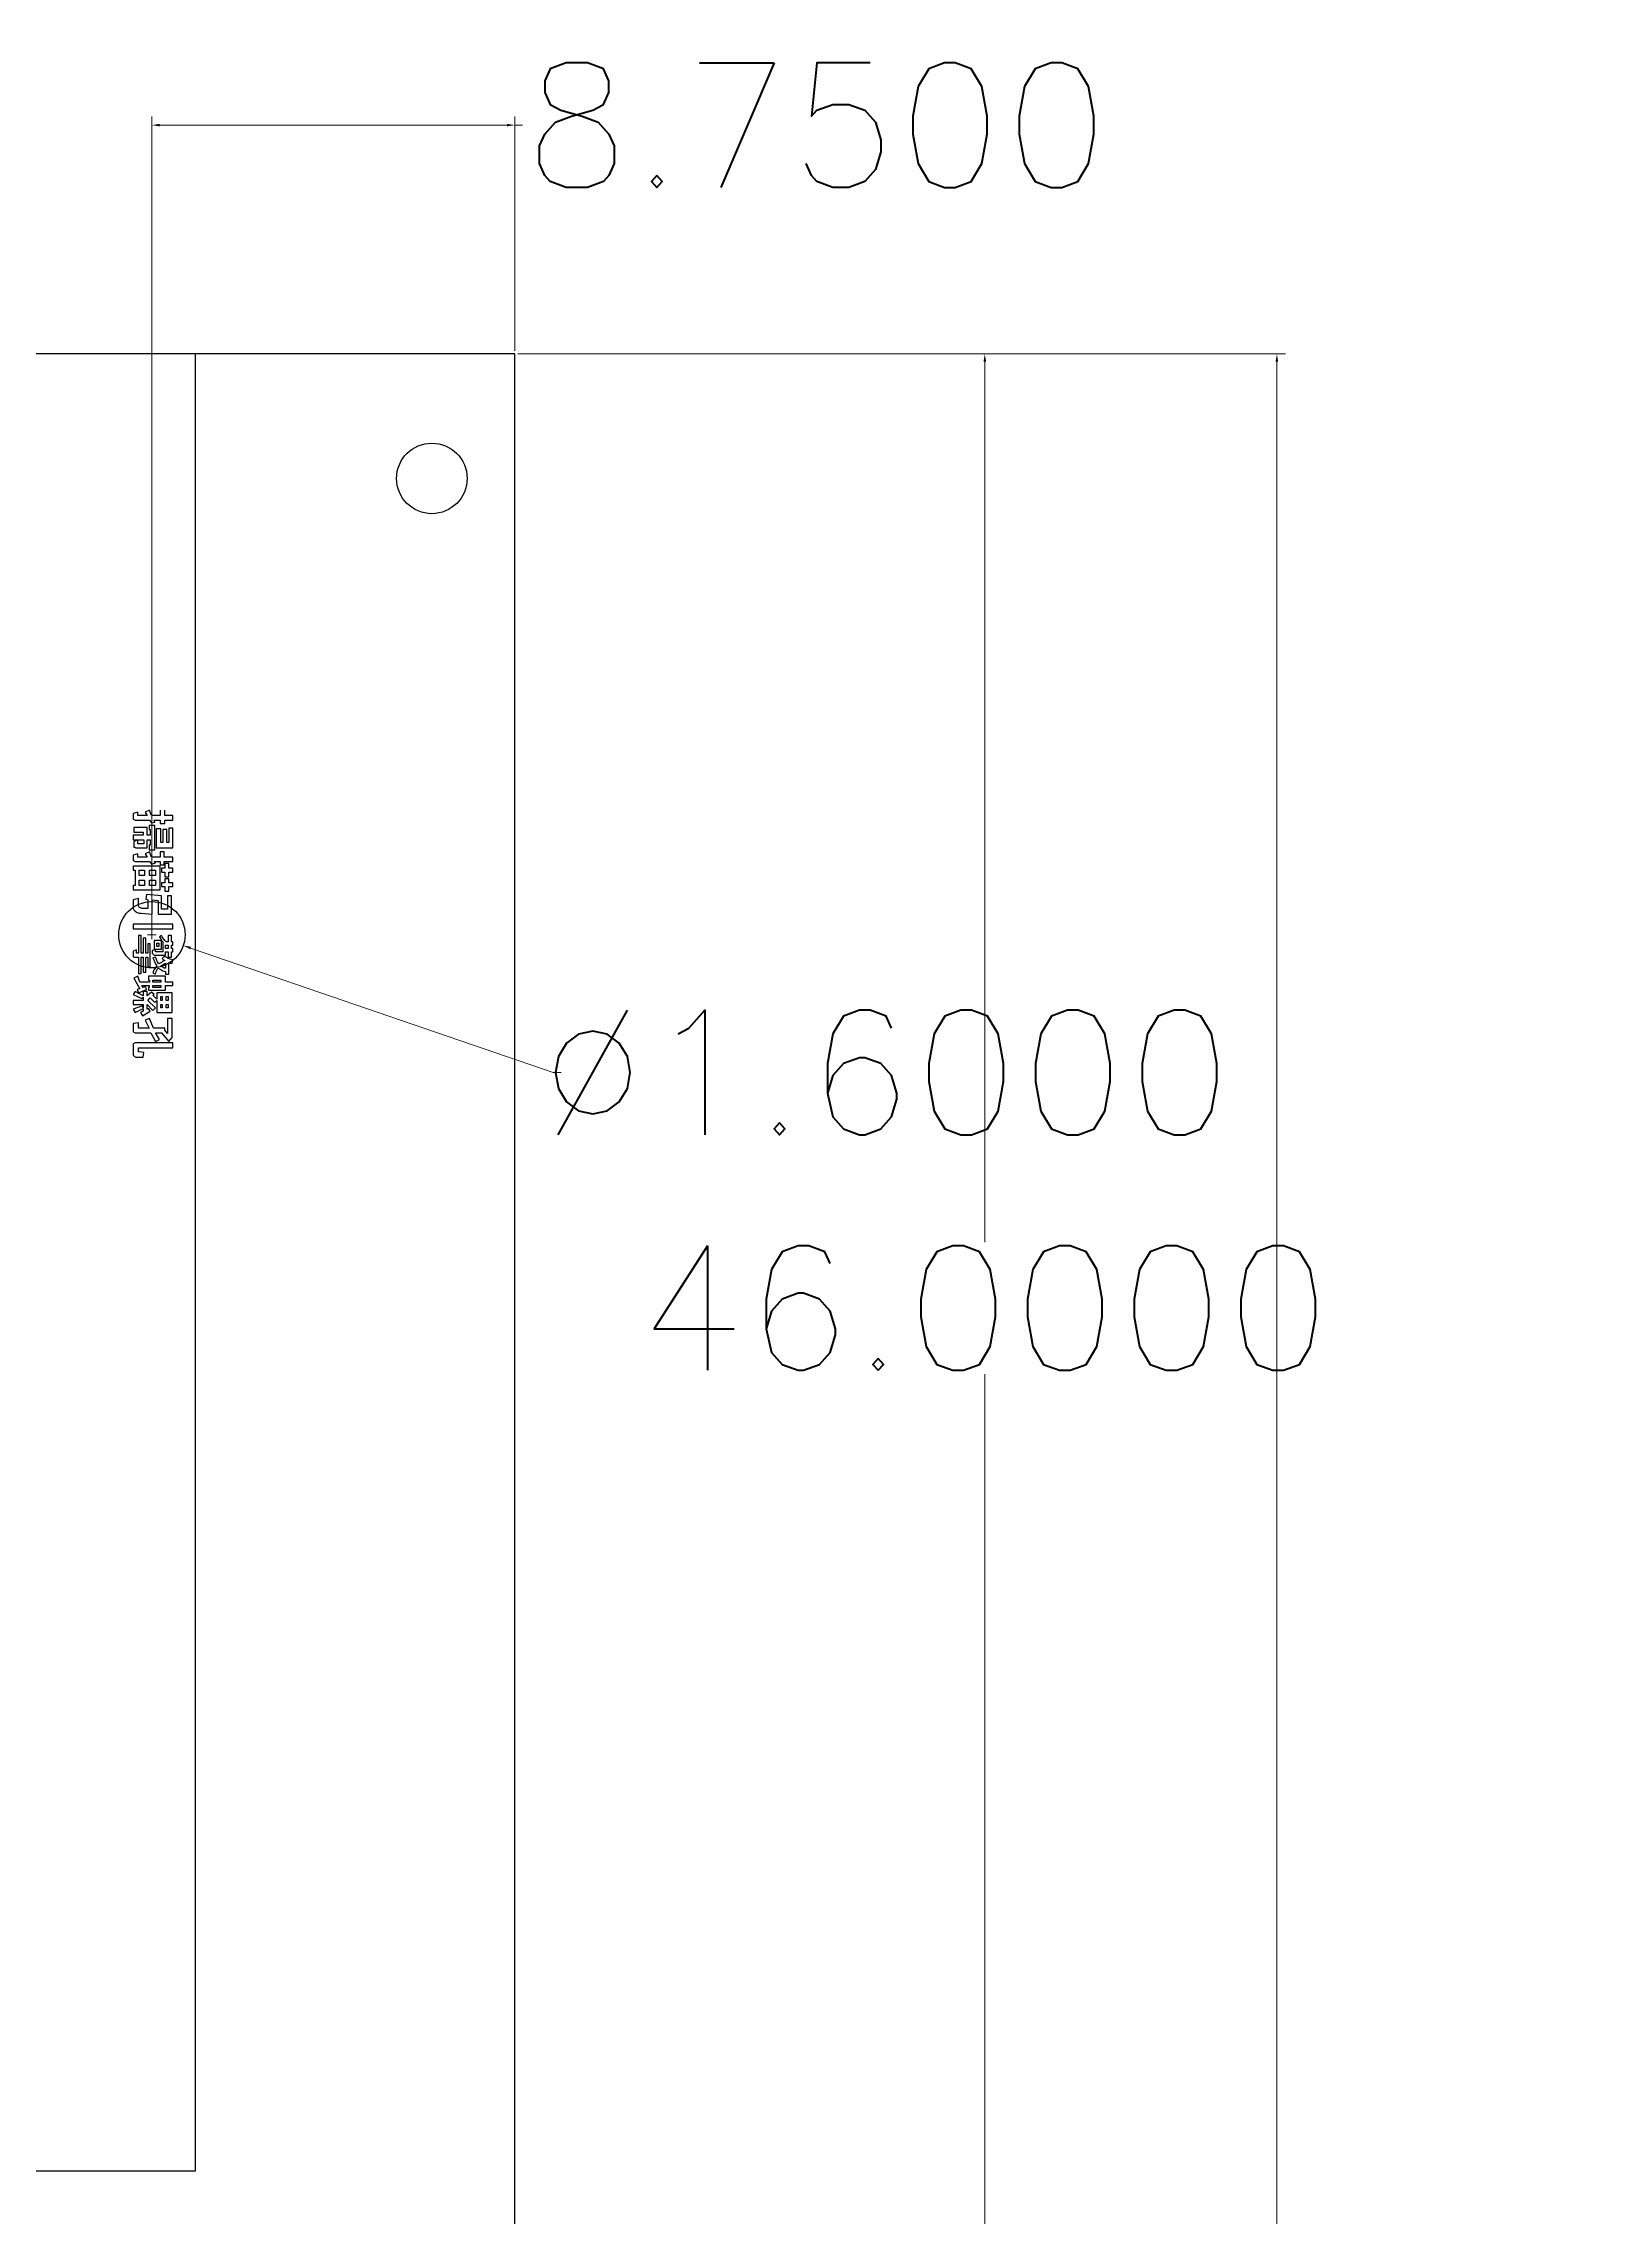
# Model space of a CAD drawing. Header units: inches. Extents: x 0 to 297, y 0 to 210.
# Drawn here: x 120.4 to 158.1, y 106.3 to 158.7 of the extents above; entities that cross this region are included whole.
import ezdxf

# ---------------------------------------------------------------- set-up
doc = ezdxf.new("R2010")
doc.units = ezdxf.units.IN
doc.header["$LTSCALE"] = 0.64311
doc.header["$MEASUREMENT"] = 0
doc.header["$PDMODE"] = 3
doc.header["$PDSIZE"] = 0.3125
doc.layers.get('0').update_dxf_attribs({"linetype": 'CONTINUOUS'})
doc.layers.get('Defpoints').update_dxf_attribs({"linetype": 'CONTINUOUS'})
doc.styles.get("Standard").update_dxf_attribs({"font": 'txt.shx', "height": 3})
doc.dimstyles.get("Standard").update_dxf_attribs({"dimtxt": 0.15625, "dimasz": 0.1875, "dimexe": 0.18, "dimexo": 0.0625, "dimgap": 0.09, "dimtad": 0, "dimtih": 1, "dimtoh": 1, "dimzin": 4, "dimdsep": 46, "dimtxsty": 'Standard', "dimcen": 0.09, "dimadec": 0, "dimazin": 0, "dimtp": 0.01, "dimtm": 0.01, "dimtfac": 1, "dimtofl": 0, "dimtmove": 0, "dimatfit": 3, "dimfxl": 1, "dimtolj": 1, "dimtzin": 4, "dimarcsym": 0})

# ---------------------------------------------------------------- blocks, each defined once
blk = doc.blocks.new('*D21')
at = {"color": 0, "lineweight": 0}
for p, q in [((131.824, 151.203), (143.292, 151.203)), ((143.081, 151.015), (143.081, 129.793)), ((143.081, 105.39), (143.081, 126.613)), ((130.824, 105.203), (143.292, 105.203))]:
    blk.add_line(p, q, dxfattribs=at)
for points in [[(143.05, 151.015), (143.113, 151.015), (143.081, 151.203)], [(143.05, 105.39), (143.113, 105.39), (143.081, 105.203)]]:
    blk.add_solid(points, dxfattribs=at)
at = {"layer": 'Defpoints', "color": 0, "lineweight": 0}
for p in [(131.751, 151.203), (130.751, 105.203), (143.081, 105.203)]:
    blk.add_point(p, dxfattribs=at)
at = {"color": 0, "lineweight": 0, "insert": (143.081, 128.203), "char_height": 3, "attachment_point": 5}
blk.add_mtext('\\A1;46.0000', dxfattribs=at)
blk = doc.blocks.new('*D24')
at = {"color": 0, "lineweight": 0}
for p, q in [((131.824, 151.203), (150.334, 151.203)), ((150.123, 151.015), (150.123, 89.848)), ((150.123, 70.64), (150.123, 86.668)), ((125.824, 70.453), (150.334, 70.453))]:
    blk.add_line(p, q, dxfattribs=at)
for points in [[(150.092, 151.015), (150.155, 151.015), (150.123, 151.203)], [(150.092, 70.64), (150.155, 70.64), (150.123, 70.453)]]:
    blk.add_solid(points, dxfattribs=at)
at = {"layer": 'Defpoints', "color": 0, "lineweight": 0}
for p in [(131.751, 151.203), (125.751, 70.453), (150.123, 70.453)]:
    blk.add_point(p, dxfattribs=at)
at = {"color": 0, "lineweight": 0, "insert": (150.123, 88.258), "char_height": 3, "attachment_point": 5}
blk.add_mtext('\\A1;80.7500', dxfattribs=at)
blk = doc.blocks.new('*D34')
at = {"color": 0, "lineweight": 0}
for p, q in [((123.001, 137.098), (123.001, 137.308)), ((122.895, 137.203), (123.106, 137.203)), ((132.678, 133.882), (123.935, 136.882)), ((132.865, 133.882), (132.678, 133.882))]:
    blk.add_line(p, q, dxfattribs=at)
blk.add_solid([(123.945, 136.912), (123.924, 136.853), (123.757, 136.943)], dxfattribs=at)
at = {"layer": 'Defpoints', "color": 0, "lineweight": 0}
for p in [(122.244, 137.463), (123.757, 136.943)]:
    blk.add_point(p, dxfattribs=at)
at = {"color": 0, "lineweight": 0, "insert": (140.705, 133.882), "char_height": 3, "attachment_point": 5}
blk.add_mtext('\\A1;∅1.6000', dxfattribs=at)
blk = doc.blocks.new('*D35')
at = {"color": 0, "lineweight": 0}
for p, q in [((123.001, 137.276), (123.001, 156.93)), ((123.188, 156.72), (131.563, 156.72)), ((131.751, 151.276), (131.751, 156.93)), ((131.751, 156.72), (131.938, 156.72))]:
    blk.add_line(p, q, dxfattribs=at)
for points in [[(123.188, 156.751), (123.188, 156.689), (123.001, 156.72)], [(131.563, 156.751), (131.563, 156.689), (131.751, 156.72)]]:
    blk.add_solid(points, dxfattribs=at)
at = {"layer": 'Defpoints', "color": 0, "lineweight": 0}
for p in [(131.751, 156.72), (131.751, 151.203), (123.001, 137.203)]:
    blk.add_point(p, dxfattribs=at)
at = {"color": 0, "lineweight": 0, "insert": (139.028, 156.72), "char_height": 3, "attachment_point": 5}
blk.add_mtext('\\A1;8.7500', dxfattribs=at)

msp = doc.modelspace()

# ---------------------------------------------------------------- linework, layer by layer
at = {"color": 7, "linetype": 'Continuous'}
for p, q in [((131.75052, 151.2029), (99.75052, 151.2029)), ((131.75052, 67.2029), (131.75052, 151.2029))]:
    msp.add_line(p, q, dxfattribs=at)
at = {"color": 40, "linetype": 'Continuous'}
for p, q in [((124.05052, 107.4029), (124.05052, 151.2029)), ((122.66163, 140.15528), (122.55052, 140.12353)), ((122.55052, 140.12353), (122.55052, 139.99655)), ((122.55052, 139.99655), (122.56639, 139.98068)), ((122.56639, 139.98068), (122.59814, 139.9648)), ((122.59814, 139.9648), (122.94735, 139.9648)), ((122.66163, 140.07592), (122.66163, 140.15528)), ((122.88385, 140.07592), (122.66163, 140.07592)), ((122.94735, 140.2029), (122.83623, 140.15528)), ((122.83623, 140.15528), (122.88385, 140.07592)), ((122.99496, 140.07592), (122.94735, 140.2029)), ((122.94735, 139.9648), (122.99496, 139.90131)), ((123.20131, 140.07592), (122.99496, 140.07592)), ((122.99496, 139.90131), (123.07433, 139.91719)), ((123.07433, 139.91719), (123.05846, 139.9648)), ((123.05846, 139.9648), (123.20131, 139.9648)), ((123.20131, 140.2029), (123.20131, 140.07592)), ((123.20131, 139.9648), (123.20131, 139.88544)), ((123.20131, 139.88544), (123.31243, 139.88544)), ((123.31243, 140.07592), (123.31243, 140.2029)), ((123.5029, 140.07592), (123.31243, 140.07592)), ((123.31243, 139.88544), (123.31243, 139.9648)), ((123.31243, 139.9648), (123.5029, 139.9648)), ((123.5029, 139.9648), (123.5029, 140.07592)), ((122.55052, 139.59973), (122.55052, 139.48861)), ((122.78862, 139.59973), (122.55052, 139.59973)), ((122.55052, 139.48861), (122.64576, 139.48861)), ((122.56639, 139.7902), (122.56639, 139.67909)), ((122.88385, 139.7902), (122.56639, 139.7902)), ((122.56639, 139.67909), (122.78862, 139.67909)), ((122.64576, 139.48861), (122.56639, 139.441)), ((122.56639, 139.441), (122.56639, 139.31401)), ((122.66163, 139.39338), (122.66163, 139.48861)), ((122.66163, 139.48861), (122.80449, 139.48861)), ((122.80449, 139.39338), (122.66163, 139.39338)), ((122.78862, 139.67909), (122.78862, 139.59973)), ((122.80449, 139.48861), (122.80449, 139.39338)), ((122.88385, 139.59973), (122.88385, 139.7902)), ((122.96322, 139.59973), (122.88385, 139.59973)), ((122.88385, 139.29814), (122.88385, 139.48861)), ((122.88385, 139.48861), (122.96322, 139.48861)), ((122.93147, 139.83782), (122.93147, 139.74258)), ((123.07433, 139.83782), (122.93147, 139.83782)), ((122.93147, 139.74258), (122.96322, 139.74258)), ((122.93147, 139.36163), (122.93147, 139.25052)), ((122.96322, 139.36163), (122.93147, 139.36163)), ((122.96322, 139.74258), (122.96322, 139.59973)), ((122.96322, 139.48861), (122.96322, 139.36163)), ((123.07433, 139.25052), (123.07433, 139.83782)), ((123.10608, 139.75846), (123.10608, 139.29814)), ((123.21719, 139.75846), (123.10608, 139.75846)), ((123.21719, 139.42512), (123.21719, 139.75846)), ((123.26481, 139.42512), (123.21719, 139.42512)), ((123.26481, 139.74258), (123.26481, 139.42512)), ((123.36004, 139.74258), (123.26481, 139.74258)), ((123.36004, 139.42512), (123.36004, 139.74258)), ((123.40766, 139.42512), (123.36004, 139.42512)), ((123.40766, 139.77433), (123.40766, 139.42512)), ((123.5029, 139.77433), (123.40766, 139.77433)), ((123.5029, 139.29814), (123.5029, 139.77433)), ((122.66163, 139.15528), (122.55052, 139.12353)), ((122.55052, 139.12353), (122.55052, 138.99655)), ((122.55052, 138.99655), (122.56639, 138.98068)), ((122.55052, 138.85369), (122.55052, 138.75846)), ((123.20131, 138.85369), (122.55052, 138.85369)), ((122.56639, 139.31401), (122.58227, 139.31401)), ((122.56639, 138.98068), (122.59814, 138.9648)), ((122.58227, 139.31401), (122.61401, 139.29814)), ((122.59814, 138.9648), (122.94735, 138.9648)), ((122.61401, 139.29814), (122.88385, 139.29814)), ((122.66163, 139.07592), (122.66163, 139.15528)), ((122.88385, 139.07592), (122.66163, 139.07592)), ((122.94735, 139.2029), (122.83623, 139.15528)), ((122.83623, 139.15528), (122.88385, 139.07592)), ((122.93147, 139.25052), (123.07433, 139.25052)), ((122.99496, 139.07592), (122.94735, 139.2029)), ((122.94735, 138.9648), (122.99496, 138.90131)), ((123.20131, 139.07592), (122.99496, 139.07592)), ((122.99496, 138.90131), (123.0902, 138.93306)), ((123.0902, 138.93306), (123.05846, 138.9648)), ((123.05846, 138.9648), (123.20131, 138.9648)), ((123.10608, 139.29814), (123.5029, 139.29814)), ((123.20131, 139.2029), (123.20131, 139.07592)), ((123.29655, 139.2029), (123.20131, 139.2029)), ((123.20131, 138.9648), (123.20131, 138.88544)), ((123.20131, 138.88544), (123.29655, 138.88544)), ((123.20131, 138.28227), (123.20131, 138.85369)), ((123.29655, 139.07592), (123.29655, 139.2029)), ((123.5029, 139.07592), (123.29655, 139.07592)), ((123.29655, 138.88544), (123.29655, 138.9648)), ((123.29655, 138.9648), (123.5029, 138.9648)), ((123.31243, 138.91719), (123.31243, 138.80607)), ((123.40766, 138.91719), (123.31243, 138.91719)), ((123.40766, 138.80607), (123.40766, 138.91719)), ((123.5029, 138.9648), (123.5029, 139.07592)), ((122.55052, 138.75846), (122.59814, 138.75846)), ((122.55052, 138.39338), (122.55052, 138.28227)), ((122.59814, 138.39338), (122.55052, 138.39338)), ((122.59814, 138.75846), (122.59814, 138.39338)), ((122.69338, 138.63147), (122.69338, 138.75846)), ((122.69338, 138.75846), (122.82036, 138.75846)), ((122.82036, 138.63147), (122.69338, 138.63147)), ((122.69338, 138.39338), (122.69338, 138.52036)), ((122.69338, 138.52036), (122.82036, 138.52036)), ((122.82036, 138.39338), (122.69338, 138.39338)), ((122.82036, 138.75846), (122.82036, 138.63147)), ((122.82036, 138.52036), (122.82036, 138.39338)), ((122.94735, 138.63147), (122.94735, 138.75846)), ((122.94735, 138.75846), (123.0902, 138.75846)), ((123.0902, 138.63147), (122.94735, 138.63147)), ((122.94735, 138.39338), (122.94735, 138.52036)), ((122.94735, 138.52036), (123.0902, 138.52036)), ((123.0902, 138.39338), (122.94735, 138.39338)), ((123.0902, 138.75846), (123.0902, 138.63147)), ((123.0902, 138.52036), (123.0902, 138.39338)), ((123.23306, 138.80607), (123.23306, 138.71084)), ((123.31243, 138.80607), (123.23306, 138.80607)), ((123.23306, 138.71084), (123.31243, 138.71084)), ((123.23306, 138.45687), (123.23306, 138.36163)), ((123.31243, 138.45687), (123.23306, 138.45687)), ((123.23306, 138.36163), (123.31243, 138.36163)), ((123.31243, 138.71084), (123.31243, 138.59973)), ((123.31243, 138.59973), (123.40766, 138.59973)), ((123.31243, 138.55211), (123.31243, 138.45687)), ((123.40766, 138.55211), (123.31243, 138.55211)), ((123.31243, 138.36163), (123.31243, 138.25052)), ((123.5029, 138.80607), (123.40766, 138.80607)), ((123.40766, 138.59973), (123.40766, 138.71084)), ((123.40766, 138.71084), (123.5029, 138.71084)), ((123.40766, 138.45687), (123.40766, 138.55211)), ((123.5029, 138.45687), (123.40766, 138.45687)), ((123.40766, 138.25052), (123.40766, 138.36163)), ((123.40766, 138.36163), (123.5029, 138.36163)), ((123.5029, 138.71084), (123.5029, 138.80607)), ((123.5029, 138.36163), (123.5029, 138.45687)), ((122.55052, 138.28227), (123.20131, 138.28227)), ((122.6775, 138.07592), (122.55052, 138.04417)), ((122.55052, 138.04417), (122.55052, 137.83782)), ((122.55052, 137.83782), (122.56639, 137.80607)), ((122.56639, 137.80607), (122.59814, 137.77433)), ((122.59814, 137.77433), (122.64576, 137.74258)), ((122.6775, 137.90131), (122.6775, 138.07592)), ((122.69338, 137.86957), (122.6775, 137.90131)), ((122.75687, 137.83782), (122.69338, 137.86957)), ((122.89973, 137.83782), (122.75687, 137.83782)), ((122.86798, 138.17115), (122.85211, 138.06004)), ((122.85211, 138.06004), (122.89973, 138.04417)), ((123.23306, 138.13941), (122.86798, 138.17115)), ((122.89973, 138.04417), (122.89973, 137.83782)), ((123.01084, 137.69496), (123.01084, 138.04417)), ((123.01084, 138.04417), (123.1537, 138.0283)), ((123.1537, 138.0283), (123.1537, 137.69496)), ((123.23306, 137.82195), (123.23306, 138.13941)), ((123.37592, 137.82195), (123.23306, 137.82195)), ((123.31243, 138.25052), (123.40766, 138.25052)), ((123.37592, 138.13941), (123.37592, 137.82195)), ((123.47116, 138.13941), (123.37592, 138.13941)), ((123.47116, 137.69496), (123.47116, 138.13941)), ((122.55052, 137.45687), (122.55052, 137.34576)), ((123.5029, 137.45687), (122.55052, 137.45687)), ((122.55052, 137.34576), (123.5029, 137.34576)), ((122.64576, 137.74258), (122.69338, 137.72671)), ((122.69338, 137.72671), (122.741, 137.72671)), ((122.741, 137.72671), (123.01084, 137.69496)), ((123.1537, 137.69496), (123.47116, 137.69496)), ((123.5029, 137.34576), (123.5029, 137.45687)), ((122.62989, 136.83782), (122.55052, 136.80607)), ((122.55052, 136.80607), (122.55052, 136.67909)), ((122.62989, 136.75846), (122.62989, 136.83782)), ((122.6775, 136.75846), (122.62989, 136.75846)), ((122.6775, 137.18703), (122.6775, 136.75846)), ((122.741, 137.18703), (122.6775, 137.18703)), ((122.741, 136.75846), (122.741, 137.18703)), ((122.78862, 136.75846), (122.741, 136.75846)), ((122.78862, 137.12353), (122.78862, 136.75846)), ((122.85211, 137.12353), (122.78862, 137.12353)), ((122.85211, 136.75846), (122.85211, 137.12353)), ((122.89973, 136.75846), (122.85211, 136.75846)), ((122.89973, 136.98068), (122.89973, 136.75846)), ((122.96322, 136.98068), (122.89973, 136.98068)), ((122.96322, 136.42512), (122.96322, 136.98068)), ((123.0902, 136.83782), (123.01084, 136.82195)), ((123.01084, 136.82195), (123.01084, 136.75846)), ((123.01084, 136.75846), (123.05846, 136.71084)), ((123.05846, 137.06004), (123.05846, 136.85369)), ((123.23306, 137.06004), (123.05846, 137.06004)), ((123.05846, 136.85369), (123.23306, 136.85369)), ((123.0902, 136.7902), (123.0902, 136.83782)), ((123.26481, 136.7902), (123.0902, 136.7902)), ((123.12195, 136.91719), (123.12195, 136.99655)), ((123.12195, 136.99655), (123.16957, 136.99655)), ((123.16957, 136.91719), (123.12195, 136.91719)), ((123.16957, 136.99655), (123.16957, 136.91719)), ((123.23306, 137.18703), (123.18544, 137.15528)), ((123.18544, 137.15528), (123.21719, 137.10766)), ((123.21719, 137.10766), (123.23306, 137.06004)), ((123.24893, 137.15528), (123.23306, 137.18703)), ((123.23306, 136.85369), (123.23306, 137.06004)), ((123.23306, 137.06004), (123.26481, 137.0283)), ((123.31243, 137.06004), (123.24893, 137.15528)), ((123.26481, 137.0283), (123.26481, 136.7902)), ((123.34417, 137.0283), (123.31243, 137.06004)), ((123.3283, 136.86957), (123.3283, 136.94893)), ((123.3283, 136.94893), (123.39179, 136.94893)), ((123.39179, 136.86957), (123.3283, 136.86957)), ((123.3283, 136.71084), (123.3283, 136.7902)), ((123.3283, 136.7902), (123.39179, 136.7902)), ((123.39179, 137.0283), (123.34417, 137.0283)), ((123.39179, 137.18703), (123.39179, 137.0283)), ((123.47116, 137.18703), (123.39179, 137.18703)), ((123.39179, 136.94893), (123.39179, 136.86957)), ((123.39179, 136.7902), (123.39179, 136.66322)), ((123.47116, 137.0283), (123.47116, 137.18703)), ((123.5029, 137.0283), (123.47116, 137.0283)), ((123.47116, 136.86957), (123.47116, 136.94893)), ((123.47116, 136.94893), (123.5029, 136.94893)), ((123.5029, 136.86957), (123.47116, 136.86957)), ((123.47116, 136.66322), (123.47116, 136.7902)), ((123.47116, 136.7902), (123.5029, 136.7902)), ((123.5029, 136.94893), (123.5029, 137.0283)), ((123.5029, 136.7902), (123.5029, 136.86957)), ((122.55052, 136.67909), (122.56639, 136.66322)), ((122.56639, 136.66322), (122.6775, 136.66322)), ((122.66163, 136.2029), (122.56639, 136.15528)), ((122.70925, 136.06004), (122.66163, 136.2029)), ((122.6775, 136.66322), (122.6775, 136.26639)), ((122.6775, 136.26639), (122.741, 136.26639)), ((122.741, 136.26639), (122.741, 136.66322)), ((122.741, 136.66322), (122.78862, 136.66322)), ((122.78862, 136.66322), (122.78862, 136.29814)), ((122.78862, 136.29814), (122.85211, 136.29814)), ((122.85211, 136.29814), (122.85211, 136.66322)), ((122.85211, 136.66322), (122.89973, 136.66322)), ((122.89973, 136.66322), (122.89973, 136.42512)), ((122.89973, 136.42512), (122.96322, 136.42512)), ((122.9156, 136.2029), (122.9156, 136.10766)), ((123.3283, 136.2029), (122.9156, 136.2029)), ((123.0902, 136.66322), (123.02671, 136.64734)), ((123.02671, 136.64734), (123.05846, 136.58385)), ((123.04258, 136.32988), (123.02671, 136.28226)), ((123.02671, 136.28226), (123.0902, 136.25052)), ((123.05846, 136.36163), (123.04258, 136.32988)), ((123.05846, 136.71084), (123.3283, 136.71084)), ((123.05846, 136.58385), (123.07433, 136.53623)), ((123.12195, 136.45687), (123.05846, 136.36163)), ((123.07433, 136.53623), (123.0902, 136.50449)), ((123.10608, 136.63147), (123.0902, 136.66322)), ((123.0902, 136.50449), (123.12195, 136.45687)), ((123.0902, 136.25052), (123.10608, 136.31401)), ((123.12195, 136.58385), (123.10608, 136.63147)), ((123.10608, 136.31401), (123.13782, 136.3775)), ((123.13782, 136.55211), (123.12195, 136.58385)), ((123.16957, 136.50449), (123.13782, 136.55211)), ((123.13782, 136.3775), (123.1537, 136.39338)), ((123.1537, 136.39338), (123.21719, 136.36163)), ((123.23306, 136.53623), (123.16957, 136.50449)), ((123.21719, 136.45687), (123.24893, 136.47274)), ((123.24893, 136.42512), (123.21719, 136.45687)), ((123.21719, 136.36163), (123.26481, 136.32988)), ((123.26481, 136.56798), (123.23306, 136.53623)), ((123.29655, 136.67909), (123.24893, 136.63147)), ((123.24893, 136.63147), (123.28068, 136.59973)), ((123.24893, 136.47274), (123.29655, 136.50449)), ((123.29655, 136.39338), (123.24893, 136.42512)), ((123.31243, 136.58385), (123.26481, 136.56798)), ((123.26481, 136.32988), (123.3283, 136.31401)), ((123.28068, 136.59973), (123.31243, 136.58385)), ((123.34417, 136.66322), (123.29655, 136.67909)), ((123.29655, 136.50449), (123.3283, 136.52036)), ((123.3283, 136.39338), (123.29655, 136.39338)), ((123.3283, 136.52036), (123.3283, 136.39338)), ((123.3283, 136.31401), (123.3283, 136.25052)), ((123.3283, 136.25052), (123.40766, 136.25052)), ((123.3283, 136.06004), (123.3283, 136.2029)), ((123.39179, 136.63147), (123.34417, 136.66322)), ((123.39179, 136.66322), (123.47116, 136.66322)), ((123.43941, 136.6156), (123.39179, 136.63147)), ((123.40766, 136.25052), (123.40766, 136.53623)), ((123.40766, 136.53623), (123.43941, 136.52036)), ((123.5029, 136.59973), (123.43941, 136.6156)), ((123.43941, 136.52036), (123.48703, 136.52036)), ((123.48703, 136.52036), (123.5029, 136.59973)), ((122.59814, 135.83782), (122.55052, 135.75846)), ((122.55052, 135.75846), (122.75687, 135.66322)), ((122.56639, 136.15528), (122.70925, 135.90131)), ((122.78862, 135.72671), (122.59814, 135.83782)), ((122.70925, 135.90131), (122.64576, 135.88544)), ((122.64576, 135.88544), (122.6775, 135.80607)), ((122.6775, 135.80607), (122.86798, 135.88544)), ((122.94735, 136.06004), (122.70925, 136.06004)), ((122.78862, 135.93306), (122.75687, 135.98068)), ((122.75687, 135.98068), (122.93147, 135.98068)), ((122.75687, 135.66322), (122.78862, 135.69496)), ((122.85211, 135.94893), (122.78862, 135.93306)), ((122.78862, 135.83782), (122.78862, 135.72671)), ((122.88385, 135.83782), (122.78862, 135.83782)), ((122.78862, 135.69496), (122.78862, 135.6156)), ((122.86798, 135.88544), (122.85211, 135.94893)), ((122.88385, 135.72671), (122.88385, 135.83782)), ((122.99496, 135.82195), (122.88385, 135.72671)), ((122.89973, 135.6156), (122.96322, 135.67909)), ((122.9156, 136.10766), (122.94735, 136.10766)), ((122.9156, 135.93306), (122.9156, 135.86957)), ((122.93147, 135.93306), (122.9156, 135.93306)), ((122.9156, 135.86957), (123.3283, 135.86957)), ((122.93147, 135.98068), (122.93147, 135.93306)), ((122.94735, 136.10766), (122.94735, 136.06004)), ((122.96322, 135.67909), (123.07433, 135.56798)), ((123.05846, 135.75846), (122.99496, 135.82195)), ((123.02671, 136.06004), (123.02671, 136.10766)), ((123.02671, 136.10766), (123.21719, 136.10766)), ((123.21719, 136.06004), (123.02671, 136.06004)), ((123.02671, 135.93306), (123.02671, 135.98068)), ((123.02671, 135.98068), (123.21719, 135.98068)), ((123.21719, 135.93306), (123.02671, 135.93306)), ((123.02671, 135.74258), (123.05846, 135.75846)), ((123.12195, 135.64734), (123.02671, 135.74258)), ((123.12195, 135.80607), (123.12195, 135.64734)), ((123.48703, 135.80607), (123.12195, 135.80607)), ((123.21719, 136.10766), (123.21719, 136.06004)), ((123.21719, 135.98068), (123.21719, 135.93306)), ((123.21719, 135.6156), (123.21719, 135.71084)), ((123.21719, 135.71084), (123.24893, 135.71084)), ((123.24893, 135.71084), (123.24893, 135.6156)), ((123.5029, 136.06004), (123.3283, 136.06004)), ((123.3283, 135.86957), (123.3283, 135.98068)), ((123.3283, 135.98068), (123.5029, 135.98068)), ((123.34417, 135.6156), (123.34417, 135.71084)), ((123.34417, 135.71084), (123.39179, 135.71084)), ((123.39179, 135.71084), (123.39179, 135.6156)), ((123.48703, 135.32988), (123.48703, 135.80607)), ((123.5029, 135.98068), (123.5029, 136.06004)), ((122.55052, 135.6156), (122.55052, 135.52036)), ((122.78862, 135.6156), (122.55052, 135.6156)), ((122.55052, 135.52036), (122.78862, 135.52036)), ((122.77274, 135.48861), (122.55052, 135.40925)), ((122.55052, 135.40925), (122.59814, 135.32988)), ((122.59814, 135.32988), (122.78862, 135.42512)), ((122.78862, 135.36163), (122.72512, 135.32988)), ((122.72512, 135.32988), (122.77274, 135.25052)), ((122.78862, 135.441), (122.77274, 135.48861)), ((122.77274, 135.25052), (122.96322, 135.36163)), ((122.78862, 135.52036), (122.78862, 135.441)), ((122.78862, 135.42512), (122.78862, 135.36163)), ((122.94735, 135.18703), (122.83623, 135.13941)), ((122.88385, 135.40925), (122.88385, 135.52036)), ((122.88385, 135.52036), (123.02671, 135.3775)), ((122.9156, 135.42512), (122.88385, 135.40925)), ((123.0902, 135.441), (122.89973, 135.6156)), ((122.96322, 135.36163), (122.9156, 135.42512)), ((123.04258, 134.94893), (122.94735, 135.18703)), ((123.02671, 135.3775), (123.0902, 135.441)), ((123.07433, 135.56798), (123.12195, 135.6156)), ((123.12195, 135.6156), (123.12195, 135.32988)), ((123.12195, 135.32988), (123.48703, 135.32988)), ((123.24893, 135.6156), (123.21719, 135.6156)), ((123.21719, 135.441), (123.21719, 135.52036)), ((123.21719, 135.52036), (123.24893, 135.52036)), ((123.24893, 135.441), (123.21719, 135.441)), ((123.24893, 135.52036), (123.24893, 135.441)), ((123.39179, 135.6156), (123.34417, 135.6156)), ((123.34417, 135.441), (123.34417, 135.52036)), ((123.34417, 135.52036), (123.39179, 135.52036)), ((123.39179, 135.441), (123.34417, 135.441)), ((123.37592, 135.18703), (123.37592, 134.82195)), ((123.48703, 135.18703), (123.37592, 135.18703)), ((123.39179, 135.52036), (123.39179, 135.441)), ((123.48703, 134.72671), (123.48703, 135.18703)), ((122.6775, 135.07592), (122.55052, 135.06004)), ((122.55052, 135.06004), (122.55052, 134.86957)), ((122.55052, 134.86957), (122.56639, 134.85369)), ((122.56639, 134.85369), (122.59814, 134.83782)), ((122.59814, 134.83782), (122.97909, 134.83782)), ((122.6775, 134.94893), (122.6775, 135.07592)), ((122.93147, 134.94893), (122.6775, 134.94893)), ((122.83623, 135.13941), (122.93147, 134.94893)), ((122.97909, 134.83782), (123.0902, 134.63147)), ((123.31243, 134.94893), (123.04258, 134.94893)), ((123.18544, 134.67909), (123.0902, 134.83782)), ((123.0902, 134.83782), (123.23306, 134.83782)), ((123.0902, 134.63147), (123.18544, 134.67909)), ((123.23306, 134.83782), (123.40766, 134.63147)), ((123.31243, 134.90131), (123.31243, 134.94893)), ((123.37592, 134.82195), (123.31243, 134.90131)), ((123.40766, 134.63147), (123.48703, 134.72671)), ((122.56639, 134.58385), (122.55052, 134.56798)), ((122.55052, 134.56798), (122.55052, 134.29814)), ((122.55052, 134.29814), (122.58227, 134.26639)), ((122.59814, 134.59973), (122.56639, 134.58385)), ((122.58227, 134.26639), (122.61401, 134.25052)), ((123.5029, 134.59973), (122.59814, 134.59973)), ((122.61401, 134.25052), (122.78862, 134.25052)), ((122.6775, 134.3775), (122.6775, 134.47274)), ((122.6775, 134.47274), (123.5029, 134.47274)), ((122.69338, 134.3775), (122.6775, 134.3775)), ((122.80449, 134.36163), (122.69338, 134.3775)), ((122.78862, 134.25052), (122.80449, 134.36163)), ((123.5029, 134.47274), (123.5029, 134.59973)), ((107.45052, 107.4029), (124.05052, 107.4029))]:
    msp.add_line(p, q, dxfattribs=at)
at = {"color": 7, "linetype": 'Continuous'}
for centre, radius in [((129.75052, 148.2029), 0.85), ((123.00052, 137.2029), 0.8)]:
    msp.add_circle(centre, radius, dxfattribs=at)

# ---------------------------------------------------------------- dimensions: what is measured, and where the dimension line sits
at = {"lineweight": 0}
dim = msp.add_linear_dim(base=(131.75052, 156.71981), p1=(123.00052, 137.2029), p2=(131.75052, 151.2029), dimstyle='Standard', override={"dimexe": 0.210472, "dimexo": 0.073081, "dimdec": 4, "dimzin": 0, "dimdsep": 0, "dimcen": 0.105236, "dimtp": 0, "dimtm": 0, "dimtdec": 4, "dimtzin": 0, "dimlwd": 0, "dimlwe": 0}, dxfattribs=at)
dim.commit()
dim.dimension.update_dxf_attribs({"geometry": '*D35', "text_midpoint": (139.02802, 156.71981)})
dim = msp.add_linear_dim(base=(150.12332, 70.4529), p1=(131.75052, 151.2029), p2=(125.75052, 70.4529), angle=90, dimstyle='Standard', override={"dimexe": 0.210472, "dimexo": 0.073081, "dimdec": 4, "dimzin": 0, "dimdsep": 0, "dimcen": 0.105236, "dimtp": 0, "dimtm": 0, "dimtdec": 4, "dimtzin": 0, "dimlwd": 0, "dimlwe": 0}, dxfattribs=at)
dim.commit()
dim.dimension.update_dxf_attribs({"geometry": '*D24', "text_midpoint": (150.12332, 88.25769), "dimtype": 160})
dim = msp.add_linear_dim(base=(143.08135, 105.2029), p1=(131.75052, 151.2029), p2=(130.75052, 105.2029), angle=90, dimstyle='Standard', override={"dimexe": 0.210472, "dimexo": 0.073081, "dimdec": 4, "dimzin": 0, "dimdsep": 0, "dimcen": 0.105236, "dimtp": 0, "dimtm": 0, "dimtdec": 4, "dimtzin": 0, "dimlwd": 0, "dimlwe": 0}, dxfattribs=at)
dim.commit()
dim.dimension.update_dxf_attribs({"geometry": '*D21', "text_midpoint": (143.08135, 128.2029)})
dim = msp.add_diameter_dim_2p(p1=(122.24383, 137.46255), p2=(123.75721, 136.94325), dimstyle='Standard', override={"dimexe": 0.210472, "dimexo": 0.073081, "dimdec": 4, "dimzin": 0, "dimdsep": 0, "dimcen": 0.105236, "dimtp": 0, "dimtm": 0, "dimtdec": 4, "dimtzin": 0, "dimlwd": 0, "dimlwe": 0}, dxfattribs=at)
dim.commit()
dim.dimension.update_dxf_attribs({"geometry": '*D34', "text_midpoint": (140.70544, 133.88221), "dimtype": 163})

doc.saveas('drawing.dxf')
